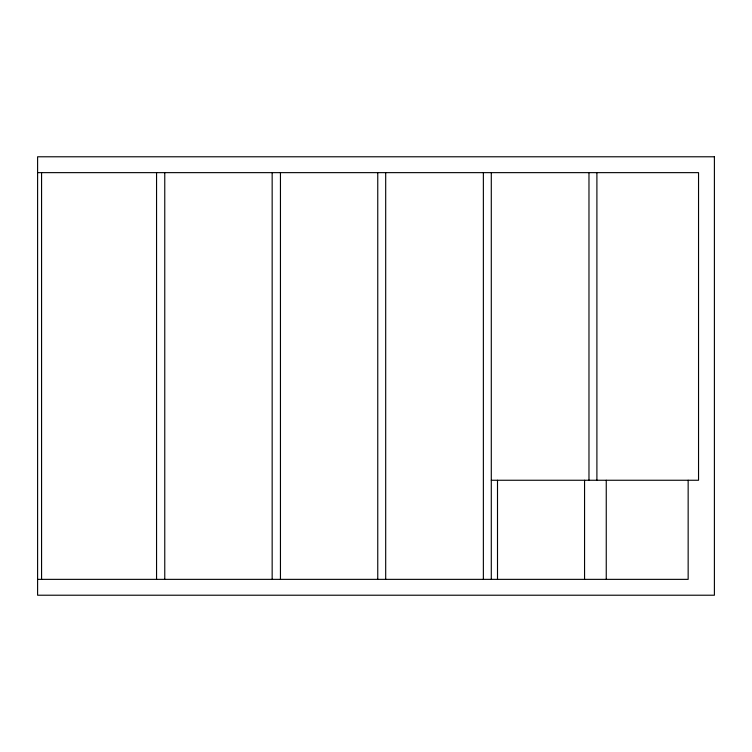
<?xml version="1.0" encoding="UTF-8"?>
<svg xmlns="http://www.w3.org/2000/svg" width="752" height="752" viewBox="0 0 752 752"><rect width="100%" height="100%" fill="white"/><g stroke="black" fill="none" stroke-linecap="round" stroke-linejoin="round"><path stroke-width="1.13" d="M37.6 172.64L698.542 172.64L698.542 480.255L491.291 480.255M37.6 579.36L688.155 579.36L688.155 480.255M606.253 480.255L606.253 579.36M596.9 172.64L596.9 480.255M588.976 172.64L588.976 480.255M584.558 480.255L584.558 579.36M497.504 480.255L497.504 579.36M491.291 172.64L491.291 579.36M483.367 172.64L483.367 579.36M385.691 172.64L385.691 579.36M377.758 172.64L377.758 579.36M280.449 172.64L280.449 579.36M272.158 172.64L272.158 579.36M164.763 172.64L164.763 579.36M156.557 172.64L156.557 579.36M41.567 172.64L41.567 579.36M714.4 156.783L37.6 156.783L37.6 595.217L714.4 595.217L714.4 156.783"/></g></svg>
